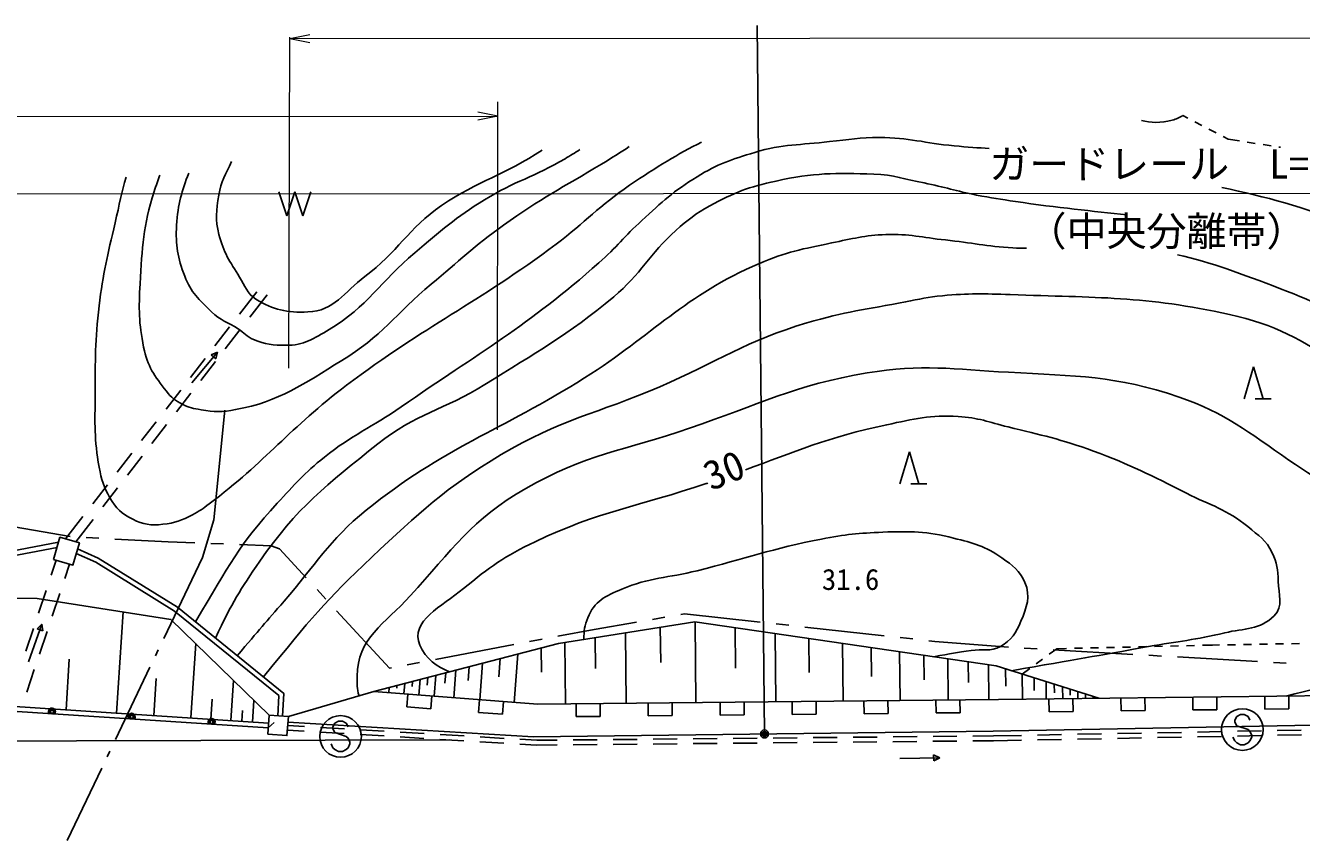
# Model space of a CAD drawing. Units: millimetres, scale not verified. Extents: x 40000 to 680000, y 20000 to 380000.
# Drawn here: x 196950 to 276742, y 289968 to 340919 of the extents above; entities that cross this region are included whole.
import ezdxf
from ezdxf.enums import TextEntityAlignment as Align

# ---------------------------------------------------------------- set-up
doc = ezdxf.new("R2010")
doc.units = ezdxf.units.MM
doc.header["$LTSCALE"] = 1000
doc.header["$PDMODE"] = 32
doc.header["$PDSIZE"] = 500
for name, color, linetype, lineweight in [('M-BGD', 7, 'Continuous', 25), ('M-BMK-ROW', 30, 'Continuous', 25), ('M-STR-HTXT', 7, 'Continuous', 13), ('M-STR-STRC', 7, 'Continuous', 25)]:
    doc.layers.add(name, color=color, linetype=linetype, lineweight=lineweight)
doc.styles.add('ＭＳ ゴシック', font='')
doc.styles.get('ＭＳ ゴシック').set_extended_font_data('MS Gothic')

msp = doc.modelspace()

# ---------------------------------------------------------------- linework, layer by layer
at = {"layer": 'M-BGD'}
for p, q in [((269323, 335285), (269628, 335126)), ((270071, 334895), (270515, 334664)), ((270958, 334433), (271402, 334202)), ((271845, 333971), (272150, 333812)), ((272150, 333812), (272861, 333702)), ((273355, 333625), (273850, 333549)), ((274344, 333472), (274838, 333395)), ((275332, 333319), (275427, 333304)), ((212788, 330529), (213288, 329029)), ((213288, 329029), (213788, 330529)), ((213788, 330529), (214288, 329029)), ((214288, 329029), (214788, 330529)), ((210327, 322875), (211408, 324273)), ((210969, 322690), (212051, 324088)), ((208797, 320897), (209715, 322084)), ((209440, 320712), (210358, 321899)), ((207268, 318920), (208185, 320106)), ((207342, 318571), (208946, 320488)), ((208562, 320321), (208946, 320488)), ((208850, 320080), (208562, 320321)), ((208946, 320488), (208850, 320080)), ((207910, 318735), (208828, 319921)), ((273147, 317576), (273747, 319576)), ((273747, 319576), (274347, 317576)), ((205738, 316942), (206656, 318129)), ((206381, 316757), (207298, 317944)), ((273847, 317576), (274847, 317576)), ((208717, 310011), (209421, 316864)), ((204209, 314965), (205126, 316151)), ((204851, 314780), (205769, 315966)), ((202679, 312987), (203597, 314174)), ((203322, 312802), (204239, 313989)), ((251619, 312263), (252219, 314263)), ((252219, 314263), (252819, 312263)), ((201150, 311010), (202067, 312196)), ((201792, 310825), (202710, 312011)), ((252319, 312263), (253319, 312263)), ((199456, 308820), (200538, 310219)), ((200099, 308635), (201180, 310034)), ((208008, 307656), (208717, 310011)), ((198556, 306547), (198872, 307489)), ((199404, 306353), (199704, 307250)), ((205593, 302601), (208008, 307656)), ((197763, 304176), (198239, 305599)), ((198611, 303982), (199087, 305404)), ((202645, 297930), (203058, 304255)), ((196970, 301806), (197446, 303228)), ((197131, 301130), (197978, 303482)), ((197675, 303193), (197978, 303482)), ((197978, 303482), (198028, 303066)), ((236646, 303300), (236669, 301096)), ((238823, 303639), (238874, 298588)), ((241322, 303273), (241347, 300748)), ((198028, 303066), (197675, 303193)), ((197818, 301611), (198294, 303034)), ((232574, 302649), (232594, 300729)), ((234470, 302952), (234515, 298544)), ((243820, 302907), (243864, 298639)), ((245932, 302598), (245954, 300464)), ((205076, 301518), (205248, 301879)), ((207294, 297626), (207598, 302276)), ((227739, 301622), (227505, 298602)), ((229205, 302003), (229220, 300488)), ((230679, 302346), (230717, 298506)), ((248044, 302289), (248080, 298682)), ((249828, 302027), (249846, 300224)), ((251613, 301766), (251644, 298718)), ((260956, 301607), (261433, 301957)), ((261433, 301957), (262054, 301971)), ((262554, 301983), (263054, 301994)), ((263554, 302006), (264054, 302018)), ((264554, 302029), (265053, 302041)), ((265553, 302052), (266053, 302064)), ((266553, 302076), (267053, 302087)), ((267553, 302099), (268053, 302111)), ((268552, 302122), (269052, 302134)), ((269552, 302146), (270052, 302157)), ((270552, 302169), (271173, 302183)), ((271173, 302183), (271614, 302191)), ((272114, 302200), (272614, 302208)), ((273114, 302217), (273614, 302226)), ((274114, 302234), (274613, 302243)), ((275113, 302252), (275613, 302260)), ((276113, 302269), (276613, 302278)), ((199483, 298136), (199689, 301299)), ((224693, 300831), (224626, 299971)), ((225527, 301048), (225351, 298769)), ((226633, 301335), (226545, 300196)), ((253121, 301545), (253136, 300021)), ((254629, 301324), (254655, 298748)), ((255903, 301137), (255916, 299849)), ((257177, 300951), (257199, 298774)), ((260150, 301015), (260553, 301311)), ((197024, 299240), (197500, 300663)), ((202576, 296284), (204731, 300796)), ((204970, 297778), (205122, 300103)), ((221631, 300036), (221555, 299063)), ((222115, 300162), (222077, 299675)), ((222599, 300287), (222498, 298990)), ((223228, 300451), (223178, 299802)), ((223858, 300614), (223725, 298895)), ((258232, 300698), (258245, 299609)), ((259270, 300370), (259747, 300719)), ((259270, 300370), (259289, 298798)), ((260020, 300133), (260029, 299347)), ((209799, 297463), (209963, 299968)), ((213389, 297709), (218727, 299282)), ((219695, 299533), (219670, 299209)), ((220179, 299659), (220166, 299497)), ((220663, 299785), (220613, 299136)), ((221147, 299910), (221122, 299586)), ((260769, 299896), (260782, 298816)), ((261284, 299733), (261290, 299193)), ((261799, 299570), (261808, 298828)), ((262275, 299419), (262280, 299048)), ((262752, 299269), (262757, 298839)), ((208547, 297545), (208629, 298797)), ((211149, 297375), (211237, 298724)), ((220861, 299117), (220799, 298319)), ((222295, 298203), (222357, 299001)), ((225348, 298769), (225286, 297972)), ((226781, 297856), (226843, 298654)), ((231383, 298513), (231391, 297713)), ((232891, 297728), (232883, 298528)), ((235883, 298558), (235891, 297758)), ((237391, 297773), (237383, 298573)), ((240383, 298604), (240391, 297804)), ((241891, 297819), (241883, 298619)), ((244883, 298649), (244891, 297849)), ((246391, 297864), (246383, 298664)), ((249382, 298695), (249391, 297895)), ((250890, 297910), (250882, 298710)), ((253882, 298740), (253890, 297940)), ((255390, 297956), (255382, 298755)), ((260948, 298818), (260958, 298018)), ((262458, 298036), (262448, 298836)), ((263229, 299118), (263231, 298903)), ((263706, 298967), (263707, 298851)), ((265448, 298872), (265457, 298072)), ((266957, 298090), (266948, 298890)), ((269947, 298926), (269957, 298126)), ((271457, 298144), (271447, 298944)), ((274447, 298980), (274457, 298180)), ((275957, 298198), (275947, 298998)), ((210474, 297419), (210518, 298094)), ((220799, 298319), (222295, 298203)), ((225286, 297972), (226781, 297856)), ((231391, 297713), (232891, 297728)), ((235891, 297758), (237391, 297773)), ((240391, 297804), (241891, 297819)), ((244891, 297849), (246391, 297864)), ((249391, 297895), (250890, 297910)), ((253890, 297940), (255390, 297956)), ((257457, 296800), (306987, 297734)), ((260958, 298018), (262458, 298036)), ((265457, 298072), (266957, 298090)), ((269957, 298126), (271457, 298144)), ((274457, 298180), (275957, 298198)), ((212499, 297337), (212127, 297011)), ((213331, 296862), (214382, 296799)), ((213349, 297162), (214394, 297099)), ((215393, 297039), (216890, 296950)), ((217888, 296890), (219385, 296800)), ((275231, 296842), (276731, 296870)), ((215380, 296740), (216877, 296650)), ((217875, 296590), (219373, 296500)), ((220371, 296441), (221868, 296351)), ((220384, 296740), (221881, 296651)), ((222866, 296291), (224364, 296201)), ((222879, 296591), (224376, 296501)), ((225362, 296141), (226859, 296052)), ((225375, 296441), (226872, 296351)), ((227870, 296292), (228916, 296229)), ((228916, 296229), (230200, 296241)), ((231200, 296251), (232700, 296266)), ((233699, 296275), (235199, 296290)), ((236199, 296299), (237699, 296314)), ((238697, 296024), (240197, 296038)), ((238699, 296324), (240199, 296338)), ((241197, 296048), (242697, 296062)), ((241199, 296348), (242699, 296362)), ((243697, 296072), (245197, 296086)), ((243699, 296372), (245199, 296386)), ((246197, 296096), (247697, 296111)), ((246199, 296396), (247699, 296411)), ((248696, 296120), (250196, 296135)), ((248699, 296420), (250199, 296435)), ((251196, 296144), (252696, 296159)), ((251199, 296444), (252699, 296459)), ((253696, 296169), (255196, 296183)), ((253699, 296469), (255198, 296483)), ((256196, 296193), (257485, 296205)), ((256198, 296493), (257482, 296505)), ((257482, 296505), (259234, 296538)), ((257485, 296205), (257488, 296205)), ((257488, 296205), (259240, 296239)), ((260234, 296557), (261734, 296586)), ((260240, 296257), (261739, 296286)), ((262733, 296605), (264233, 296633)), ((262739, 296305), (264239, 296333)), ((265233, 296652), (266733, 296681)), ((265239, 296352), (266738, 296381)), ((267733, 296700), (269232, 296728)), ((267738, 296400), (269238, 296428)), ((270232, 296747), (271732, 296775)), ((270238, 296447), (271738, 296475)), ((272732, 296794), (274231, 296823)), ((272737, 296494), (274237, 296523)), ((275237, 296542), (276737, 296570)), ((202059, 295201), (202231, 295562)), ((227857, 295992), (228908, 295929)), ((228908, 295929), (230197, 295941)), ((231197, 295951), (232697, 295965)), ((233697, 295975), (235197, 295990)), ((236197, 295999), (237697, 296014)), ((253739, 295314), (254117, 295134)), ((253746, 294939), (253739, 295314)), ((199559, 289968), (201714, 294479)), ((251618, 295089), (254117, 295134)), ((254117, 295134), (253746, 294939))]:
    msp.add_line(p, q, dxfattribs=at)
for points in [[(198706, 307537), (199919, 307188), (200318, 308572), (199105, 308922)], [(212098, 296616), (213301, 296527), (213389, 297709), (212185, 297798)]]:
    msp.add_lwpolyline(points, close=True, dxfattribs=at)
for points in [[(161410, 300255), (161721, 302980), (166358, 305466), (171147, 306213), (186142, 306161), (199017, 308618)], [(161708, 300221), (162001, 302789), (166455, 305178), (171169, 305913), (186170, 305861), (198924, 308294)], [(200209, 308195), (201488, 307625), (206448, 304555), (213096, 299160), (213028, 297736)], [(200125, 307904), (201348, 307360), (206273, 304310), (212789, 299022), (212729, 297750)], [(171068, 304934), (175495, 305159), (186564, 305123), (197682, 305092), (206047, 303790), (212185, 297798)], [(218727, 299282), (230281, 302282), (238795, 303643), (257652, 300881), (264060, 298855)], [(67771, 300056), (72893, 299650), (102366, 297071), (114590, 296650), (121192, 296500), (168996, 296122), (223453, 296256)], [(212127, 297011), (180071, 299102), (162288, 299497)], [(212146, 297310), (180084, 299401), (162294, 299797)], [(218727, 299282), (228978, 298488), (257788, 298780), (292606, 299198), (301281, 299583), (306987, 297734)], [(257457, 296800), (228718, 296449), (213363, 297363)]]:
    msp.add_lwpolyline(points, dxfattribs=at)
for centre, radius in [((198602, 298024), 131), ((198602, 298024), 100), ((203592, 297699), 100), ((208581, 297373), 131), ((208581, 297373), 100)]:
    msp.add_circle(centre, radius, dxfattribs=at)
for centre, radius, start, end in [((198602, 298024), 219, 319.39783, 213.13763), ((198602, 298024), 175, 307.67735, 224.85811), ((203592, 297699), 219, 319.39783, 213.13763), ((203592, 297699), 175, 307.67735, 224.85811), ((203592, 297699), 131, 266.26774, 266.26772), ((208581, 297373), 219, 319.39783, 213.13763), ((208581, 297373), 175, 307.67735, 224.85811)]:
    msp.add_arc(centre, radius, start, end, dxfattribs=at)
for points, knots in [([(266727, 334975), (267321, 334845), (267929, 334801), (268662, 335005), (268918, 335076), (269133, 335171), (269323, 335285)], [0, 0, 0, 0, 1, 1, 1, 2, 2, 2, 2]), ([(203246, 331441), (202960, 330533), (202823, 329717), (202554, 328578), (202081, 326566), (201795, 325436), (201552, 323384), (201297, 321226), (201308, 319999), (201302, 317826), (201296, 316056), (201233, 315041), (201560, 313301), (201706, 312522), (201828, 312071), (202227, 311387), (202611, 310726), (202969, 310387), (203654, 310047), (204320, 309717), (204793, 309656), (205533, 309735), (206291, 309815), (206718, 309975), (207392, 310331), (207823, 310559), (208049, 310717), (208437, 311010), (211976, 313681), (213488, 315759), (217026, 318432), (221951, 322153), (225196, 323554), (230137, 327255), (231975, 328632), (232823, 329645), (234724, 330932), (236442, 332096), (237749, 332902), (239231, 333621)], [0, 0, 0, 0, 1, 1, 1, 2, 2, 2, 3, 3, 3, 4, 4, 4, 5, 5, 5, 6, 6, 6, 7, 7, 7, 8, 8, 8, 9, 9, 9, 10, 10, 10, 11, 11, 11, 12, 12, 12, 13, 13, 13, 13]), ([(207571, 303644), (209712, 307187), (210298, 308469), (212687, 311047), (213783, 312231), (214378, 312929), (215638, 313935), (217389, 315333), (218601, 315792), (220439, 317072), (225345, 320489), (228332, 322123), (232810, 326083), (233913, 327059), (234407, 327738), (235494, 328731), (236763, 329892), (237478, 330567), (238945, 331465), (240250, 332264), (241090, 332547), (242557, 332986), (244322, 333514), (245396, 333444), (247227, 333660), (248445, 333804), (249131, 333914), (250358, 333914), (252187, 333914), (253192, 333569), (255013, 333397), (255872, 333316), (256534, 333277), (257206, 333229)], [0, 0, 0, 0, 1, 1, 1, 2, 2, 2, 3, 3, 3, 4, 4, 4, 5, 5, 5, 6, 6, 6, 7, 7, 7, 8, 8, 8, 9, 9, 9, 10, 10, 10, 11, 11, 11, 11]), ([(205355, 331569), (205236, 331257), (205117, 330919), (204997, 330545), (204297, 328375), (204247, 327051), (204114, 324775), (204024, 323224), (204029, 322326), (204338, 320803), (204578, 319618), (205013, 319004), (205758, 318052), (206067, 317656), (206316, 317482), (206757, 317244), (207176, 317018), (207456, 316978), (207924, 316895), (208755, 316746), (209255, 316749), (210084, 316904), (212894, 317431), (214285, 318489), (216728, 319972), (219184, 321464), (220119, 322905), (222322, 324748), (224071, 326211), (224988, 327113), (226841, 328440), (229137, 330083), (230558, 330804), (232976, 332261), (233608, 332642), (234175, 333002), (234706, 333347)], [0, 0, 0, 0, 1, 1, 1, 2, 2, 2, 3, 3, 3, 4, 4, 4, 5, 5, 5, 6, 6, 6, 7, 7, 7, 8, 8, 8, 9, 9, 9, 10, 10, 10, 11, 11, 11, 12, 12, 12, 12]), ([(207157, 331678), (206733, 330596), (206469, 329757), (206396, 328431), (206327, 327174), (206465, 326428), (206905, 325248), (207287, 324226), (207811, 323784), (208587, 323016), (209132, 322477), (209602, 322383), (210241, 321959), (210625, 321704), (210784, 321461), (211211, 321288), (211952, 320989), (212425, 320932), (213224, 320925), (214356, 320915), (214973, 321341), (215945, 321920), (218353, 323353), (219141, 324907), (221286, 326710), (222927, 328089), (223835, 328899), (225658, 330028), (227532, 331190), (228791, 331467), (230689, 332589), (231014, 332781), (231321, 332971), (231614, 333159)], [0, 0, 0, 0, 1, 1, 1, 2, 2, 2, 3, 3, 3, 4, 4, 4, 5, 5, 5, 6, 6, 6, 7, 7, 7, 8, 8, 8, 9, 9, 9, 10, 10, 10, 11, 11, 11, 11]), ([(209837, 332422), (209483, 331613), (209173, 331182), (209032, 330310), (208877, 329360), (208800, 328777), (209043, 327845), (209335, 326728), (209718, 326162), (210337, 325188), (210694, 324627), (210787, 324175), (211349, 323821), (212459, 323122), (213297, 322961), (214607, 323009), (216247, 323069), (216861, 324244), (218175, 325226), (220220, 326755), (220866, 328222), (222971, 329666), (225283, 331253), (226935, 331561), (229256, 333135)], [0, 0, 0, 0, 1, 1, 1, 2, 2, 2, 3, 3, 3, 4, 4, 4, 5, 5, 5, 6, 6, 6, 7, 7, 7, 8, 8, 8, 8]), ([(208825, 302625), (209891, 304884), (210377, 305637), (211601, 307423), (213900, 310780), (215816, 312218), (218985, 314769), (221309, 316639), (223141, 316880), (225664, 318470), (228888, 320503), (230807, 321515), (233734, 323956), (235439, 325379), (235954, 326638), (237619, 328108), (238385, 328783), (238841, 329149), (239735, 329644), (241249, 330482), (242194, 330823), (243883, 331196), (246223, 331714), (247609, 331716), (250003, 331626), (251250, 331578), (251924, 331313), (253148, 331074), (254437, 330822), (255135, 330566), (256425, 330323), (257372, 330144), (257905, 330053), (258859, 329915), (261490, 329534), (263708, 329305), (265814, 329092)], [0, 0, 0, 0, 1, 1, 1, 2, 2, 2, 3, 3, 3, 4, 4, 4, 5, 5, 5, 6, 6, 6, 7, 7, 7, 8, 8, 8, 9, 9, 9, 10, 10, 10, 11, 11, 11, 12, 12, 12, 12]), ([(271767, 330802), (274563, 330179), (276745, 329648), (279864, 328359), (282524, 327259), (284020, 326574), (286400, 324955), (287592, 324144), (288086, 323461), (289082, 322419), (293620, 317674), (294230, 313200), (299391, 309142), (302087, 307023), (303994, 306384), (307127, 304992), (309324, 304015), (310751, 304015), (313105, 303526), (313823, 303377), (314239, 303374), (314960, 303243), (315473, 303150), (315642, 303117), (316269, 302982)], [0, 0, 0, 0, 1, 1, 1, 2, 2, 2, 3, 3, 3, 4, 4, 4, 5, 5, 5, 6, 6, 6, 7, 7, 7, 8, 8, 8, 8]), ([(210192, 301516), (211592, 303177), (211963, 303604), (213116, 304928), (215082, 307185), (215921, 308738), (218252, 310618), (223107, 314534), (226630, 315572), (231911, 318893), (236230, 321609), (238149, 324040), (242841, 326046), (244527, 326766), (245561, 326955), (247356, 327324), (248673, 327595), (249414, 327800), (250757, 327850), (252213, 327904), (253022, 327663), (254471, 327510), (256124, 327334), (257040, 327119), (258700, 327020), (258995, 327002), (259277, 326993), (259549, 326990)], [0, 0, 0, 0, 1, 1, 1, 2, 2, 2, 3, 3, 3, 4, 4, 4, 5, 5, 5, 6, 6, 6, 7, 7, 7, 8, 8, 8, 9, 9, 9, 9]), ([(268993, 326592), (271160, 326096), (272914, 325420), (275437, 324457), (277758, 323571), (279026, 322945), (281139, 321639), (283027, 320472), (284002, 319669), (285639, 318172), (288679, 315390), (289681, 313146), (292644, 310281), (295045, 307959), (296514, 306768), (299243, 304840), (300561, 303909), (301396, 303520), (302865, 302851), (303748, 302450), (304265, 302267), (305197, 301999), (307022, 301473), (308147, 301508), (309908, 300796), (310391, 300601), (310577, 300539), (311131, 300261)], [0, 0, 0, 0, 1, 1, 1, 2, 2, 2, 3, 3, 3, 4, 4, 4, 5, 5, 5, 6, 6, 6, 7, 7, 7, 8, 8, 8, 9, 9, 9, 9]), ([(211826, 300190), (214779, 303821), (215726, 304976), (218600, 307678), (221540, 310442), (223234, 312023), (226696, 314096), (230312, 316260), (232745, 316671), (236615, 318336), (240213, 319885), (242056, 321225), (245814, 322328), (248178, 323021), (249562, 323183), (251982, 323644), (252880, 323814), (253379, 323945), (254289, 324026), (255937, 324173), (256871, 324157), (258524, 324096), (263900, 323897), (266989, 324019), (272240, 322852), (275152, 322206), (276682, 321296), (279178, 319665), (281707, 318011), (282578, 316398), (284770, 314318), (287313, 311905), (288555, 310342), (291295, 308155), (292217, 307420), (292936, 307280), (293812, 306491), (294487, 305883), (294914, 305526), (295295, 304702), (296327, 302473), (293879, 300711), (292261, 299194)], [0, 0, 0, 0, 1, 1, 1, 2, 2, 2, 3, 3, 3, 4, 4, 4, 5, 5, 5, 6, 6, 6, 7, 7, 7, 8, 8, 8, 9, 9, 9, 10, 10, 10, 11, 11, 11, 12, 12, 12, 13, 13, 13, 14, 14, 14, 14]), ([(217806, 299011), (217659, 299485), (217687, 299754), (217687, 300234), (217686, 302587), (219422, 303522), (221009, 305261), (223606, 308107), (224887, 310068), (228232, 311980), (231931, 314094), (234438, 314368), (238471, 315742), (242773, 317207), (245098, 318453), (249582, 319202), (252991, 319771), (254980, 319434), (258430, 319237), (262632, 318997), (265112, 319054), (269092, 317688), (272017, 316685), (273411, 315500), (275958, 313746), (278135, 312247), (279576, 311587), (281280, 309567), (282796, 307770), (284204, 306873), (284619, 304558), (284751, 303823), (284600, 303319), (284191, 302694), (283744, 302011), (283198, 301893), (282520, 301439), (280190, 299876), (278870, 299799), (275766, 298996)], [0, 0, 0, 0, 1, 1, 1, 2, 2, 2, 3, 3, 3, 4, 4, 4, 5, 5, 5, 6, 6, 6, 7, 7, 7, 8, 8, 8, 9, 9, 9, 10, 10, 10, 11, 11, 11, 12, 12, 12, 13, 13, 13, 13]), ([(241971, 313140), (244957, 314240), (247182, 315200), (250802, 315960), (252524, 316322), (253520, 316579), (255276, 316479), (256518, 316408), (257184, 316120), (258393, 315824), (260497, 315310), (261696, 315062), (263729, 314312), (266068, 313449), (267318, 312802), (269545, 311680), (271071, 310912), (272066, 310673), (273386, 309589), (274060, 309035), (274531, 308741), (274911, 307955), (275218, 307319), (275260, 306892), (275286, 306186), (275318, 305334), (275626, 304628), (275030, 304019), (274138, 303107), (273184, 303247), (271942, 302950), (270105, 302510), (269042, 302424), (267182, 302090), (263833, 301490), (262780, 301310), (258602, 300581)], [0, 0, 0, 0, 1, 1, 1, 2, 2, 2, 3, 3, 3, 4, 4, 4, 5, 5, 5, 6, 6, 6, 7, 7, 7, 8, 8, 8, 9, 9, 9, 10, 10, 10, 11, 11, 11, 12, 12, 12, 12]), ([(223461, 300511), (222718, 300827), (221950, 301329), (221603, 302180), (220982, 303702), (222989, 304604), (224335, 305715), (225948, 307045), (226925, 307749), (228813, 308646), (232801, 310543), (235331, 310882), (239520, 312277), (239550, 312287), (239580, 312297), (239610, 312307)], [0, 0, 0, 0, 1, 1, 1, 2, 2, 2, 3, 3, 3, 4, 4, 4, 5, 5, 5, 5]), ([(231873, 302537), (231854, 303091), (231919, 303391), (232111, 303895), (232498, 304910), (233238, 305264), (234240, 305684), (235988, 306416), (237115, 306376), (238954, 306835), (241995, 307593), (243654, 308214), (246731, 308815), (248209, 309104), (249059, 309181), (250564, 309242), (252297, 309312), (253308, 309302), (254989, 308874), (256227, 308559), (256968, 308365), (258011, 307629), (258681, 307156), (259123, 306850), (259445, 306095), (259818, 305221), (259562, 304554), (259201, 303675), (258900, 302939), (258602, 302494), (257912, 302099), (257288, 301742), (256800, 301954), (256089, 301848), (255165, 301710), (254868, 301655), (253730, 301456)], [0, 0, 0, 0, 1, 1, 1, 2, 2, 2, 3, 3, 3, 4, 4, 4, 5, 5, 5, 6, 6, 6, 7, 7, 7, 8, 8, 8, 9, 9, 9, 10, 10, 10, 11, 11, 11, 12, 12, 12, 12])]:
    msp.add_open_spline(points, degree=3, knots=knots, dxfattribs=at)
at = {"layer": 'M-BMK-ROW'}
for p, q in [((194814, 309818), (199742, 308968)), ((200739, 308902), (201538, 308862)), ((202536, 308813), (205871, 308646)), ((205871, 308646), (207531, 308580)), ((208530, 308540), (209329, 308508)), ((210329, 308468), (212320, 308389)), ((212320, 308389), (212830, 308195)), ((212830, 308195), (214501, 306387)), ((215179, 305653), (215722, 305065)), ((216401, 304331), (219718, 300741)), ((237923, 304098), (238155, 304138)), ((238155, 304138), (242891, 303617)), ((232514, 303167), (235164, 303623)), ((236149, 303792), (236937, 303928)), ((243885, 303508), (244680, 303421)), ((245674, 303312), (250644, 302766)), ((228474, 302401), (229260, 302550)), ((230243, 302736), (232514, 303167)), ((251638, 302656), (252434, 302569)), ((253428, 302460), (253817, 302417)), ((253817, 302417), (258412, 302061)), ((222579, 301284), (227492, 302215)), ((259409, 301991), (260208, 301945)), ((261206, 301888), (266198, 301601)), ((220811, 300948), (221597, 301097)), ((267196, 301544), (267995, 301498)), ((268993, 301441), (273985, 301154)), ((274983, 301096), (275782, 301050)), ((219718, 300741), (219828, 300762))]:
    msp.add_line(p, q, dxfattribs=at)
at = {"layer": 'M-STR-HTXT'}
for p, q in [((213418, 319488), (213482, 340192)), ((213481, 340102), (214731, 340352)), ((213481, 340102), (307634, 340159)), ((213481, 340102), (214731, 339852)), ((226475, 315640), (226479, 336157)), ((69012, 335162), (226479, 335258)), ((226479, 335258), (225229, 335507)), ((226479, 335258), (225229, 335007)), ((68677, 330310), (568662, 330615))]:
    msp.add_line(p, q, dxfattribs=at)
at = {"layer": 'M-STR-STRC'}
for p, q in [((242696, 340919), (243162, 296625)), ((272690, 297729), (272572, 297493)), ((272926, 297847), (272690, 297729)), ((273162, 297847), (272926, 297847)), ((273399, 297729), (273162, 297847)), ((273517, 297493), (273399, 297729)), ((216296, 297301), (216178, 297064)), ((216178, 297064), (216178, 296946)), ((216178, 296946), (216296, 296710)), ((216532, 297419), (216296, 297301)), ((216768, 297419), (216532, 297419)), ((217005, 297301), (216768, 297419)), ((217123, 297064), (217005, 297301)), ((272572, 297493), (272572, 297375)), ((272572, 297375), (272690, 297138)), ((272690, 297138), (273399, 296902)), ((273399, 296902), (273517, 296784)), ((216296, 296710), (217005, 296473)), ((217005, 296473), (217123, 296355)), ((217123, 296355), (217241, 296119)), ((217241, 296119), (217241, 296001)), ((272572, 296193), (272453, 296429)), ((272690, 296075), (272572, 296193)), ((272926, 295957), (272690, 296075)), ((273399, 296075), (273162, 295957)), ((273517, 296193), (273399, 296075)), ((273517, 296784), (273635, 296547)), ((273635, 296429), (273517, 296193)), ((273635, 296547), (273635, 296429)), ((216178, 295764), (216059, 296001)), ((216296, 295646), (216178, 295764)), ((216532, 295528), (216296, 295646)), ((216768, 295528), (216532, 295528)), ((217005, 295646), (216768, 295528)), ((217123, 295764), (217005, 295646)), ((217241, 296001), (217123, 295764)), ((273162, 295957), (272926, 295957))]:
    msp.add_line(p, q, dxfattribs=at)
for centre, radius in [((216650, 296473), 1300), ((273044, 296902), 1300), ((243162, 296625), 150), ((243162, 296625), 120), ((243162, 296625), 90), ((243162, 296625), 60), ((243162, 296625), 30)]:
    msp.add_circle(centre, radius, dxfattribs=at)
msp.add_point((243162, 296625), dxfattribs=at)

# ---------------------------------------------------------------- texts
at = {"layer": 'M-BGD', "style": 'ＭＳ ゴシック'}
msp.add_text('30', height=1833, rotation=22.277, dxfattribs=at).set_placement((240025, 311295), align=Align.BOTTOM_LEFT)
msp.add_text('31.6', height=1320, dxfattribs=at).set_placement((246749, 305236), align=Align.BOTTOM_LEFT)
at = {"layer": 'M-STR-HTXT', "style": 'ＭＳ ゴシック'}
msp.add_text('ガードレール\u3000L=500.0', height=1833, rotation=0.035, dxfattribs=at).set_placement((270332, 330801), align=Align.BOTTOM_CENTER)
msp.add_text('（中央分離帯）', height=1833, dxfattribs=at).set_placement((259549, 326592), align=Align.BOTTOM_LEFT)

doc.saveas('drawing.dxf')
